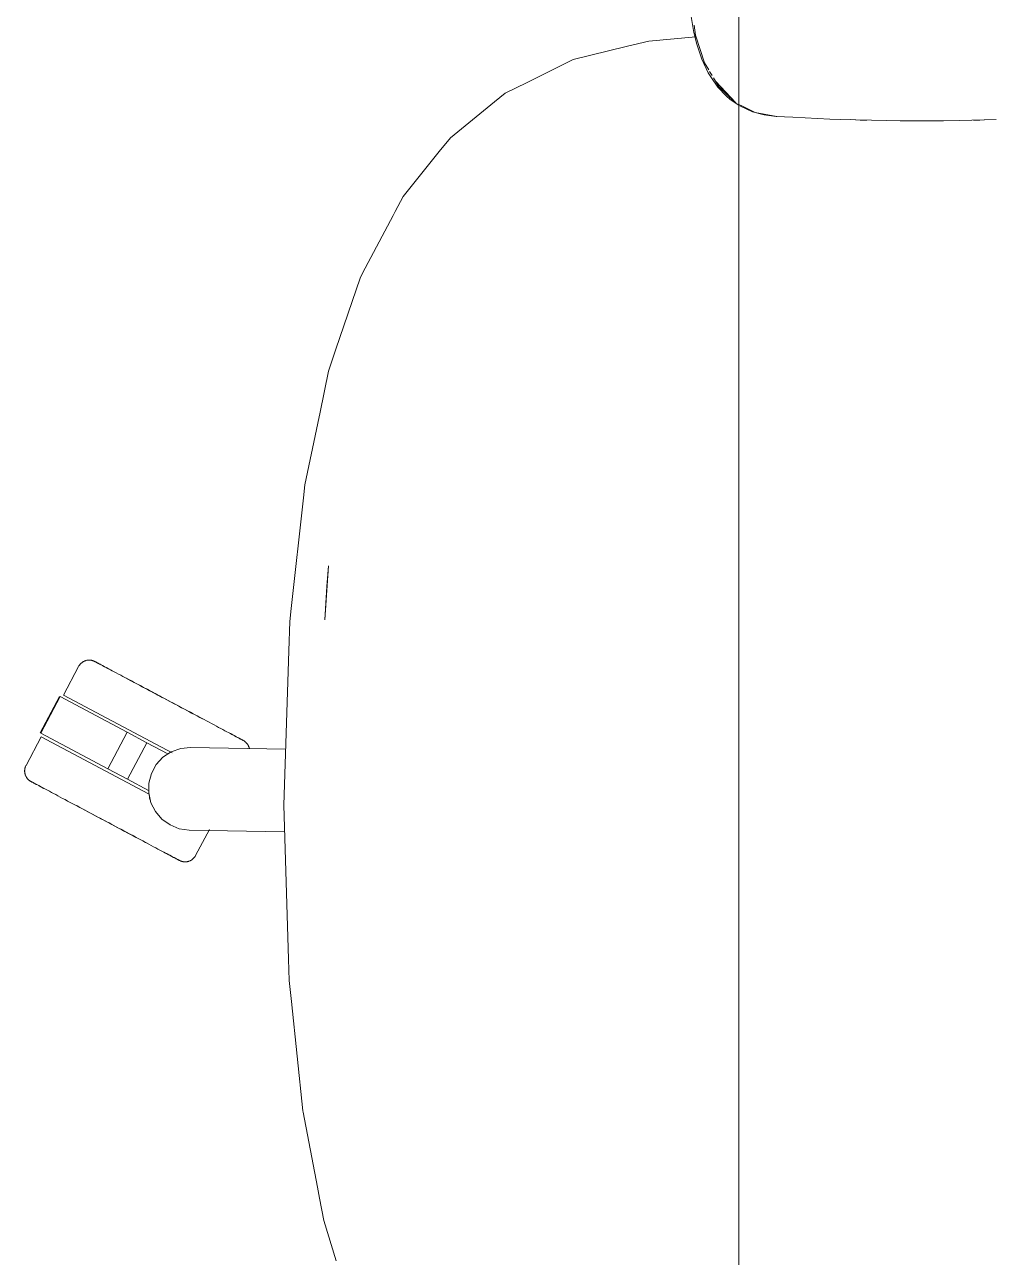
# Model space of a CAD drawing. Header units: millimetres. Extents: x 155927 to 295199, y -4084 to 97293.
# Drawn here: x 218714.7 to 219041.6, y 18278.8 to 18696 of the extents above; entities that cross this region are included whole.
import ezdxf

# ---------------------------------------------------------------- set-up
doc = ezdxf.new("R2010")
doc.units = ezdxf.units.MM
doc.header["$MEASUREMENT"] = 0
doc.layers.add('G-IMPT', color=8, linetype='CONTINUOUS', lineweight=9)
doc.layers.add('I-FURN', color=8, linetype='CONTINUOUS', lineweight=9)

msp = doc.modelspace()

# ---------------------------------------------------------------- linework, layer by layer
at = {"layer": 'G-IMPT'}
for p, q in [((218941.22, 18693.3), (218940.1, 18700.07)), ((218942.2, 18689.38), (218941.22, 18693.3)), ((218941.31, 18695.75), (218941.77, 18692.46)), ((218918.36, 18688.52), (218920.74, 18689.1)), ((218926.03, 18690.4), (218920.74, 18689.1)), ((218941.9, 18691.84), (218926.03, 18690.4)), ((218941.77, 18692.46), (218944.8, 18683.07)), ((218942.2, 18689.38), (218943.94, 18684.29)), ((218900.42, 18684.12), (218918.36, 18688.52)), ((218896.06, 18681.97), (218884.59, 18676.32)), ((218896.06, 18681.97), (218900.42, 18684.12)), ((218943.94, 18684.29), (218946.14, 18679.65)), ((218944.8, 18683.07), (218946.27, 18680.62)), ((218946.14, 18679.65), (218946.95, 18678.28)), ((218946.55, 18680.15), (218947.41, 18678.71)), ((218949.39, 18674.82), (218946.95, 18678.28)), ((218947.88, 18677.92), (218949.76, 18674.77)), ((218948.57, 18676.86), (218955.47, 18669.47)), ((218948.57, 18676.86), (218949.85, 18675.39)), ((218873.77, 18669.82), (218877.43, 18672.8)), ((218877.43, 18672.8), (218884.59, 18676.32)), ((218952.26, 18671.78), (218949.39, 18674.82)), ((218949.76, 18674.77), (218955.47, 18669.47)), ((218949.98, 18675.23), (218953.06, 18671.7)), ((218873.77, 18669.82), (218858.82, 18657.65)), ((218952.26, 18671.78), (218953.58, 18670.64)), ((218955.47, 18669.47), (218953.06, 18671.7)), ((218956.44, 18668.69), (218953.58, 18670.64)), ((218957.71, 18668.36), (218956.44, 18668.99)), ((218956.8, 18668.44), (218961.13, 18666.45)), ((218957.71, 18668.36), (218961.97, 18666.26)), ((218965.08, 18665.39), (218961.13, 18666.45)), ((218961.97, 18666.26), (218969.31, 18664.89)), ((218969.09, 18664.89), (218965.08, 18665.39)), ((218974.75, 18664.61), (218969.09, 18664.89)), ((218974.75, 18664.61), (218987.31, 18663.99)), ((218990.86, 18663.87), (218987.31, 18663.99)), ((219006.53, 18663.49), (218990.86, 18663.87)), ((218994.26, 18663.81), (218997.58, 18663.66)), ((218999.8, 18663.66), (218997.58, 18663.66)), ((219006.53, 18663.49), (219011.04, 18663.44)), ((219011.04, 18663.44), (219025.75, 18663.44)), ((219031.22, 18663.52), (219025.75, 18663.44)), ((219031.22, 18663.52), (219043.53, 18663.81)), ((219038, 18663.65), (219035.92, 18663.65)), ((219039.66, 18663.73), (219038, 18663.65)), ((218858.82, 18657.65), (218855.06, 18652.99)), ((218842.86, 18637.85), (218855.06, 18652.99)), ((218842.86, 18637.85), (218840.15, 18632.72)), ((218839.42, 18631.35), (218829.12, 18611.84)), ((218839.42, 18631.35), (218840.15, 18632.72)), ((218820.1, 18586.09), (218828.25, 18610.18)), ((218829.12, 18611.84), (218828.25, 18610.18)), ((218820.1, 18586.09), (218817.58, 18578.65)), ((218814.71, 18564.83), (218817.58, 18578.65)), ((218813.95, 18561.15), (218814.71, 18564.83)), ((218813.95, 18561.15), (218809.6, 18540.21)), ((218809.6, 18540.21), (218809.11, 18535.79)), ((218804.98, 18498.35), (218809.11, 18535.79)), ((218816.38, 18494.51), (218817.63, 18512.79)), ((218817.63, 18512.79), (218817.02, 18505.85)), ((218816.38, 18494.51), (218817.02, 18505.85)), ((218804.98, 18498.35), (218804.5, 18493.98)), ((218804.18, 18484.03), (218804.5, 18493.98)), ((218804.18, 18484.03), (218802.47, 18431.85)), ((218802.47, 18431.85), (218804.09, 18379.69)), ((218804.09, 18379.69), (218804.32, 18372.43)), ((218805.05, 18365.36), (218804.32, 18372.43)), ((218808.87, 18328.37), (218805.05, 18365.36)), ((218808.87, 18328.37), (218808.96, 18327.91)), ((218813.83, 18302.53), (218808.96, 18327.91)), ((218813.83, 18302.53), (218814.53, 18298.86)), ((218815.99, 18291.26), (218814.53, 18298.86)), ((218820.18, 18277.65), (218815.99, 18291.26))]:
    msp.add_line(p, q, dxfattribs=at)
at = {"layer": 'I-FURN'}
for p, q in [((218956.44, 17874.09), (218956.44, 19874.09)), ((218956.44, 19874.09), (218956.44, 17874.09)), ((218734.71, 18480.46), (218734.86, 18480.53)), ((218734.86, 18480.53), (218735, 18480.6)), ((218735, 18480.6), (218735.15, 18480.66)), ((218735.15, 18480.66), (218735.31, 18480.71)), ((218735.31, 18480.71), (218735.46, 18480.76)), ((218735.46, 18480.76), (218735.61, 18480.8)), ((218735.61, 18480.8), (218735.77, 18480.84)), ((218735.77, 18480.84), (218735.93, 18480.87)), ((218735.93, 18480.87), (218736.09, 18480.89)), ((218736.09, 18480.89), (218736.25, 18480.91)), ((218736.25, 18480.91), (218736.41, 18480.92)), ((218736.41, 18480.92), (218736.57, 18480.92)), ((218736.57, 18480.92), (218736.73, 18480.92)), ((218736.73, 18480.92), (218736.89, 18480.91)), ((218736.89, 18480.91), (218737.06, 18480.89)), ((218737.06, 18480.89), (218737.21, 18480.87)), ((218737.21, 18480.87), (218737.37, 18480.84)), ((218737.37, 18480.84), (218737.53, 18480.81)), ((218737.53, 18480.81), (218737.69, 18480.76)), ((218737.69, 18480.76), (218737.84, 18480.72)), ((218737.84, 18480.72), (218737.99, 18480.66)), ((218737.99, 18480.66), (218738.14, 18480.6)), ((218738.14, 18480.6), (218738.29, 18480.54)), ((218738.29, 18480.54), (218738.43, 18480.47)), ((218733.02, 18478.78), (218727.87, 18469.09)), ((218733.02, 18478.78), (218733.1, 18478.92)), ((218733.1, 18478.92), (218733.19, 18479.06)), ((218733.19, 18479.06), (218733.27, 18479.19)), ((218733.27, 18479.19), (218733.37, 18479.32)), ((218733.37, 18479.32), (218733.47, 18479.45)), ((218733.47, 18479.45), (218733.57, 18479.57)), ((218733.57, 18479.57), (218733.68, 18479.69)), ((218733.68, 18479.69), (218733.8, 18479.8)), ((218733.8, 18479.8), (218733.92, 18479.91)), ((218733.92, 18479.91), (218734.04, 18480.02)), ((218734.04, 18480.02), (218734.17, 18480.12)), ((218734.17, 18480.12), (218734.3, 18480.21)), ((218734.3, 18480.21), (218734.43, 18480.3)), ((218734.43, 18480.3), (218734.57, 18480.38)), ((218734.57, 18480.38), (218734.71, 18480.46)), ((218738.43, 18480.47), (218738.47, 18480.45)), ((218738.47, 18480.45), (218738.49, 18480.44)), ((218738.48, 18480.44), (218738.47, 18480.45)), ((218738.52, 18480.42), (218738.48, 18480.44)), ((218738.49, 18480.44), (218738.55, 18480.4)), ((218738.6, 18480.38), (218738.52, 18480.42)), ((218738.55, 18480.4), (218738.65, 18480.35)), ((218738.72, 18480.31), (218738.6, 18480.38)), ((218738.65, 18480.35), (218738.79, 18480.28)), ((218738.89, 18480.23), (218738.72, 18480.31)), ((218738.79, 18480.28), (218738.97, 18480.18)), ((218739.09, 18480.12), (218738.89, 18480.23)), ((218738.97, 18480.18), (218739.19, 18480.06)), ((218739.33, 18479.99), (218739.09, 18480.12)), ((218739.19, 18480.06), (218739.45, 18479.93)), ((218739.61, 18479.84), (218739.33, 18479.99)), ((218739.45, 18479.93), (218739.75, 18479.77)), ((218739.93, 18479.67), (218739.61, 18479.84)), ((218739.75, 18479.77), (218740.08, 18479.59)), ((218740.28, 18479.49), (218739.93, 18479.67)), ((218740.08, 18479.59), (218740.46, 18479.39)), ((218740.67, 18479.28), (218740.28, 18479.49)), ((218740.46, 18479.39), (218740.87, 18479.17)), ((218741.1, 18479.05), (218740.67, 18479.28)), ((218740.87, 18479.17), (218741.31, 18478.94)), ((218741.57, 18478.8), (218741.1, 18479.05)), ((218741.31, 18478.94), (218741.8, 18478.68)), ((218742.07, 18478.53), (218741.57, 18478.8)), ((218741.8, 18478.68), (218742.31, 18478.41)), ((218742.61, 18478.25), (218742.07, 18478.53)), ((218742.31, 18478.41), (218742.86, 18478.11)), ((218743.17, 18477.95), (218742.61, 18478.25)), ((218742.86, 18478.11), (218743.45, 18477.8)), ((218743.78, 18477.63), (218743.17, 18477.95)), ((218744.41, 18477.29), (218743.78, 18477.63)), ((218745.07, 18476.94), (218744.41, 18477.29)), ((218745.77, 18476.57), (218745.07, 18476.94)), ((218746.49, 18476.18), (218745.77, 18476.57)), ((218747.24, 18475.79), (218746.49, 18476.18)), ((218748.02, 18475.37), (218747.24, 18475.79)), ((218748.82, 18474.95), (218748.02, 18475.37)), ((218749.64, 18474.51), (218748.82, 18474.95)), ((218749.19, 18474.75), (218750.03, 18474.3)), ((218750.49, 18474.06), (218749.64, 18474.51)), ((218750.03, 18474.3), (218750.89, 18473.85)), ((218751.36, 18473.6), (218750.49, 18474.06)), ((218750.89, 18473.85), (218751.76, 18473.38)), ((218752.24, 18473.12), (218751.36, 18473.6)), ((218751.76, 18473.38), (218752.66, 18472.9)), ((218753.15, 18472.64), (218752.24, 18473.12)), ((218752.66, 18472.9), (218753.57, 18472.42)), ((218754.07, 18472.15), (218753.15, 18472.64)), ((218753.57, 18472.42), (218754.5, 18471.92)), ((218755.01, 18471.65), (218754.07, 18472.15)), ((218726.58, 18468.65), (218720.01, 18456.29)), ((218720.18, 18456.2), (218726.75, 18468.56)), ((218726.75, 18468.56), (218749.46, 18456.48)), ((218764.62, 18449.55), (218727.87, 18469.09)), ((218754.5, 18471.92), (218755.45, 18471.42)), ((218755.96, 18471.15), (218755.01, 18471.65)), ((218755.45, 18471.42), (218756.4, 18470.91)), ((218756.92, 18470.64), (218755.96, 18471.15)), ((218756.4, 18470.91), (218757.37, 18470.4)), ((218757.9, 18470.12), (218756.92, 18470.64)), ((218757.37, 18470.4), (218758.35, 18469.88)), ((218758.88, 18469.59), (218757.9, 18470.12)), ((218758.35, 18469.88), (218759.34, 18469.35)), ((218759.87, 18469.07), (218758.88, 18469.59)), ((218759.34, 18469.35), (218760.33, 18468.82)), ((218760.87, 18468.54), (218759.87, 18469.07)), ((218760.33, 18468.82), (218761.33, 18468.29)), ((218761.87, 18468.01), (218760.87, 18468.54)), ((218761.33, 18468.29), (218762.33, 18467.76)), ((218762.88, 18467.47), (218761.87, 18468.01)), ((218762.33, 18467.76), (218763.34, 18467.23)), ((218763.88, 18466.94), (218762.88, 18467.47)), ((218763.34, 18467.23), (218764.34, 18466.69)), ((218764.89, 18466.4), (218763.88, 18466.94)), ((218764.34, 18466.69), (218765.35, 18466.16)), ((218765.89, 18465.87), (218764.89, 18466.4)), ((218765.35, 18466.16), (218766.35, 18465.62)), ((218766.89, 18465.34), (218765.89, 18465.87)), ((218766.35, 18465.62), (218767.35, 18465.09)), ((218767.88, 18464.81), (218766.89, 18465.34)), ((218767.35, 18465.09), (218768.34, 18464.57)), ((218768.87, 18464.28), (218767.88, 18464.81)), ((218768.34, 18464.57), (218769.32, 18464.04)), ((218769.85, 18463.76), (218768.87, 18464.28)), ((218769.32, 18464.04), (218770.3, 18463.53)), ((218770.82, 18463.25), (218769.85, 18463.76)), ((218770.3, 18463.53), (218771.26, 18463.01)), ((218771.77, 18462.74), (218770.82, 18463.25)), ((218771.26, 18463.01), (218772.21, 18462.51)), ((218772.72, 18462.24), (218771.77, 18462.74)), ((218772.21, 18462.51), (218773.15, 18462.01)), ((218773.65, 18461.74), (218772.72, 18462.24)), ((218773.15, 18462.01), (218774.07, 18461.52)), ((218774.56, 18461.26), (218773.65, 18461.74)), ((218774.07, 18461.52), (218774.98, 18461.04)), ((218775.46, 18460.78), (218774.56, 18461.26)), ((218776.34, 18460.32), (218775.46, 18460.78)), ((218777.19, 18459.86), (218776.34, 18460.32)), ((218778.03, 18459.42), (218777.19, 18459.86)), ((218742.89, 18444.12), (218720.18, 18456.2)), ((218742.89, 18444.12), (218749.46, 18456.48)), ((218749.46, 18456.48), (218756.1, 18452.95)), ((218778.84, 18458.98), (218778.03, 18459.42)), ((218779.63, 18458.57), (218778.84, 18458.98)), ((218780.39, 18458.16), (218779.63, 18458.57)), ((218781.12, 18457.77), (218780.39, 18458.16)), ((218781.83, 18457.39), (218781.12, 18457.77)), ((218782.51, 18457.03), (218781.83, 18457.39)), ((218783.16, 18456.69), (218782.51, 18457.03)), ((218783.77, 18456.36), (218783.16, 18456.69)), ((218784.36, 18456.05), (218783.77, 18456.36)), ((218784.05, 18456.22), (218784.61, 18455.91)), ((218784.91, 18455.76), (218784.36, 18456.05)), ((218784.61, 18455.91), (218785.15, 18455.63)), ((218785.42, 18455.48), (218784.91, 18455.76)), ((218785.15, 18455.63), (218785.65, 18455.36)), ((218785.91, 18455.23), (218785.42, 18455.48)), ((218720.36, 18454.97), (218715.21, 18445.28)), ((218756.63, 18435.68), (218720.36, 18454.97)), ((218749.53, 18440.59), (218756.1, 18452.95)), ((218756.1, 18452.95), (218763.24, 18449.16)), ((218767.55, 18451.02), (218770.9, 18451.37)), ((218770.9, 18451.37), (218803.09, 18450.81)), ((218785.65, 18455.36), (218786.12, 18455.11)), ((218786.35, 18454.99), (218785.91, 18455.23)), ((218786.12, 18455.11), (218786.55, 18454.89)), ((218786.76, 18454.77), (218786.35, 18454.99)), ((218786.55, 18454.89), (218786.94, 18454.68)), ((218787.14, 18454.57), (218786.76, 18454.77)), ((218786.94, 18454.68), (218787.3, 18454.49)), ((218787.47, 18454.39), (218787.14, 18454.57)), ((218787.3, 18454.49), (218787.61, 18454.32)), ((218787.77, 18454.24), (218787.47, 18454.39)), ((218787.61, 18454.32), (218787.89, 18454.17)), ((218788.03, 18454.1), (218787.77, 18454.24)), ((218787.89, 18454.17), (218788.13, 18454.04)), ((218788.25, 18453.98), (218788.03, 18454.1)), ((218788.13, 18454.04), (218788.33, 18453.94)), ((218788.43, 18453.89), (218788.25, 18453.98)), ((218788.33, 18453.94), (218788.5, 18453.85)), ((218788.57, 18453.81), (218788.43, 18453.89)), ((218788.5, 18453.85), (218788.62, 18453.78)), ((218788.67, 18453.76), (218788.57, 18453.81)), ((218788.62, 18453.78), (218788.7, 18453.74)), ((218788.73, 18453.73), (218788.67, 18453.76)), ((218788.7, 18453.74), (218788.74, 18453.72)), ((218788.75, 18453.72), (218788.73, 18453.73)), ((218788.74, 18453.72), (218788.75, 18453.72)), ((218788.75, 18453.72), (218788.89, 18453.64)), ((218788.89, 18453.64), (218789.03, 18453.55)), ((218789.03, 18453.55), (218789.16, 18453.46)), ((218789.16, 18453.46), (218789.29, 18453.37)), ((218789.29, 18453.37), (218789.42, 18453.27)), ((218789.42, 18453.27), (218789.54, 18453.16)), ((218789.54, 18453.16), (218789.66, 18453.05)), ((218789.66, 18453.05), (218789.77, 18452.94)), ((218789.77, 18452.94), (218789.88, 18452.82)), ((218789.88, 18452.82), (218789.98, 18452.7)), ((218789.98, 18452.7), (218790.08, 18452.57)), ((218790.08, 18452.57), (218790.18, 18452.44)), ((218790.18, 18452.44), (218790.27, 18452.3)), ((218790.27, 18452.3), (218790.35, 18452.17)), ((218790.35, 18452.17), (218790.43, 18452.03)), ((218790.43, 18452.03), (218790.5, 18451.88)), ((218790.5, 18451.88), (218790.56, 18451.73)), ((218790.56, 18451.73), (218790.62, 18451.58)), ((218790.62, 18451.58), (218790.68, 18451.43)), ((218790.68, 18451.43), (218790.73, 18451.28)), ((218790.73, 18451.28), (218790.77, 18451.12)), ((218759.28, 18445.53), (218761.56, 18448.02)), ((218761.56, 18448.02), (218764.37, 18449.88)), ((218764.37, 18449.88), (218767.55, 18451.02)), ((218790.77, 18451.12), (218790.8, 18450.97)), ((218714.74, 18443.54), (218714.75, 18443.7)), ((218714.74, 18443.38), (218714.74, 18443.54)), ((218714.74, 18443.22), (218714.74, 18443.38)), ((218714.75, 18443.06), (218714.74, 18443.22)), ((218714.75, 18443.7), (218714.77, 18443.86)), ((218714.77, 18442.9), (218714.75, 18443.06)), ((218714.77, 18443.86), (218714.79, 18444.02)), ((218714.79, 18444.02), (218714.82, 18444.18)), ((218714.82, 18444.18), (218714.85, 18444.34)), ((218714.85, 18444.34), (218714.89, 18444.5)), ((218714.89, 18444.5), (218714.94, 18444.65)), ((218714.94, 18444.65), (218714.99, 18444.8)), ((218714.99, 18444.8), (218715.05, 18444.95)), ((218715.05, 18444.95), (218715.12, 18445.1)), ((218715.12, 18445.1), (218715.19, 18445.24)), ((218715.19, 18445.24), (218715.21, 18445.28)), ((218749.53, 18440.59), (218742.89, 18444.12)), ((218757.66, 18442.57), (218759.28, 18445.53)), ((218714.79, 18442.74), (218714.77, 18442.9)), ((218714.82, 18442.58), (218714.79, 18442.74)), ((218714.86, 18442.42), (218714.82, 18442.58)), ((218714.9, 18442.27), (218714.86, 18442.42)), ((218714.95, 18442.11), (218714.9, 18442.27)), ((218715, 18441.96), (218714.95, 18442.11)), ((218715.06, 18441.81), (218715, 18441.96)), ((218715.13, 18441.67), (218715.06, 18441.81)), ((218715.2, 18441.52), (218715.13, 18441.67)), ((218715.28, 18441.38), (218715.2, 18441.52)), ((218715.36, 18441.24), (218715.28, 18441.38)), ((218715.45, 18441.11), (218715.36, 18441.24)), ((218715.54, 18440.98), (218715.45, 18441.11)), ((218715.64, 18440.85), (218715.54, 18440.98)), ((218715.75, 18440.73), (218715.64, 18440.85)), ((218715.85, 18440.61), (218715.75, 18440.73)), ((218715.97, 18440.49), (218715.85, 18440.61)), ((218716.09, 18440.38), (218715.97, 18440.49)), ((218716.21, 18440.28), (218716.09, 18440.38)), ((218716.33, 18440.18), (218716.21, 18440.28)), ((218716.47, 18440.08), (218716.33, 18440.18)), ((218716.6, 18439.99), (218716.47, 18440.08)), ((218716.74, 18439.91), (218716.6, 18439.99)), ((218716.88, 18439.83), (218716.74, 18439.91)), ((218716.93, 18439.81), (218716.88, 18439.83)), ((218716.88, 18439.83), (218716.88, 18439.83)), ((218716.88, 18439.83), (218716.9, 18439.82)), ((218716.9, 18439.82), (218716.96, 18439.79)), ((218717.01, 18439.76), (218716.93, 18439.81)), ((218716.96, 18439.79), (218717.06, 18439.74)), ((218717.13, 18439.7), (218717.01, 18439.76)), ((218717.06, 18439.74), (218717.2, 18439.66)), ((218717.29, 18439.61), (218717.13, 18439.7)), ((218717.2, 18439.66), (218717.38, 18439.56)), ((218717.49, 18439.5), (218717.29, 18439.61)), ((218717.38, 18439.56), (218717.6, 18439.45)), ((218717.73, 18439.38), (218717.49, 18439.5)), ((218717.6, 18439.45), (218717.86, 18439.31)), ((218718.01, 18439.23), (218717.73, 18439.38)), ((218717.86, 18439.31), (218718.15, 18439.15)), ((218718.33, 18439.06), (218718.01, 18439.23)), ((218718.15, 18439.15), (218718.49, 18438.97)), ((218718.69, 18438.87), (218718.33, 18439.06)), ((218718.49, 18438.97), (218718.86, 18438.78)), ((218719.08, 18438.66), (218718.69, 18438.87)), ((218718.86, 18438.78), (218719.27, 18438.56)), ((218756.67, 18436.79), (218749.53, 18440.59)), ((218756.74, 18435.94), (218756.8, 18439.31)), ((218756.8, 18439.31), (218757.66, 18442.57)), ((218719.51, 18438.43), (218719.08, 18438.66)), ((218719.27, 18438.56), (218719.72, 18438.32)), ((218719.97, 18438.18), (218719.51, 18438.43)), ((218719.72, 18438.32), (218720.2, 18438.06)), ((218720.47, 18437.92), (218719.97, 18438.18)), ((218720.2, 18438.06), (218720.72, 18437.79)), ((218721.01, 18437.63), (218720.47, 18437.92)), ((218720.72, 18437.79), (218721.27, 18437.5)), ((218721.58, 18437.33), (218721.01, 18437.63)), ((218721.27, 18437.5), (218721.85, 18437.19)), ((218721.85, 18437.19), (218722.47, 18436.86)), ((218722.47, 18436.86), (218723.12, 18436.51)), ((218723.12, 18436.51), (218723.79, 18436.15)), ((218723.79, 18436.15), (218724.5, 18435.78)), ((218724.5, 18435.78), (218725.24, 18435.39)), ((218725.24, 18435.39), (218726, 18434.98)), ((218726, 18434.98), (218726.79, 18434.56)), ((218757.49, 18432.65), (218756.74, 18435.94)), ((218726.79, 18434.56), (218727.6, 18434.13)), ((218727.6, 18434.13), (218728.43, 18433.69)), ((218728.43, 18433.69), (218729.29, 18433.23)), ((218729.29, 18433.23), (218730.17, 18432.77)), ((218730.17, 18432.77), (218731.06, 18432.29)), ((218731.55, 18432.03), (218730.65, 18432.51)), ((218731.06, 18432.29), (218731.98, 18431.8)), ((218732.48, 18431.54), (218731.55, 18432.03)), ((218731.98, 18431.8), (218732.91, 18431.31)), ((218733.41, 18431.04), (218732.48, 18431.54)), ((218732.91, 18431.31), (218733.85, 18430.81)), ((218734.37, 18430.53), (218733.41, 18431.04)), ((218733.85, 18430.81), (218734.81, 18430.3)), ((218735.33, 18430.02), (218734.37, 18430.53)), ((218759.01, 18429.63), (218757.49, 18432.65)), ((218734.81, 18430.3), (218735.78, 18429.78)), ((218736.3, 18429.5), (218735.33, 18430.02)), ((218735.78, 18429.78), (218736.75, 18429.26)), ((218737.29, 18428.98), (218736.3, 18429.5)), ((218736.75, 18429.26), (218737.74, 18428.74)), ((218738.28, 18428.45), (218737.29, 18428.98)), ((218737.74, 18428.74), (218738.74, 18428.21)), ((218739.28, 18427.92), (218738.28, 18428.45)), ((218738.74, 18428.21), (218739.74, 18427.68)), ((218740.28, 18427.39), (218739.28, 18427.92)), ((218739.74, 18427.68), (218740.74, 18427.14)), ((218741.28, 18426.86), (218740.28, 18427.39)), ((218740.74, 18427.14), (218741.74, 18426.61)), ((218742.29, 18426.32), (218741.28, 18426.86)), ((218741.74, 18426.61), (218742.75, 18426.08)), ((218743.29, 18425.79), (218742.29, 18426.32)), ((218761.2, 18427.07), (218759.01, 18429.63)), ((218763.94, 18425.11), (218761.2, 18427.07)), ((218742.75, 18426.08), (218743.75, 18425.54)), ((218744.29, 18425.25), (218743.29, 18425.79)), ((218743.75, 18425.54), (218744.75, 18425.01)), ((218745.29, 18424.72), (218744.29, 18425.25)), ((218744.75, 18425.01), (218745.75, 18424.48)), ((218746.29, 18424.19), (218745.29, 18424.72)), ((218745.75, 18424.48), (218746.74, 18423.95)), ((218747.27, 18423.67), (218746.29, 18424.19)), ((218746.74, 18423.95), (218747.73, 18423.43)), ((218748.25, 18423.15), (218747.27, 18423.67)), ((218747.73, 18423.43), (218748.7, 18422.91)), ((218749.22, 18422.63), (218748.25, 18423.15)), ((218748.7, 18422.91), (218749.66, 18422.4)), ((218750.18, 18422.12), (218749.22, 18422.63)), ((218749.66, 18422.4), (218750.62, 18421.89)), ((218751.12, 18421.62), (218750.18, 18422.12)), ((218767.07, 18423.85), (218763.94, 18425.11)), ((218770.41, 18423.39), (218767.07, 18423.85)), ((218802.75, 18422.83), (218770.41, 18423.39)), ((218772.6, 18414.77), (218777.3, 18423.61)), ((218750.62, 18421.89), (218751.55, 18421.39)), ((218752.05, 18421.13), (218751.12, 18421.62)), ((218751.55, 18421.39), (218752.48, 18420.9)), ((218752.97, 18420.64), (218752.05, 18421.13)), ((218752.48, 18420.9), (218753.38, 18420.42)), ((218753.86, 18420.17), (218752.97, 18420.64)), ((218753.38, 18420.42), (218754.27, 18419.95)), ((218754.74, 18419.7), (218753.86, 18420.17)), ((218754.27, 18419.95), (218755.14, 18419.49)), ((218755.6, 18419.24), (218754.74, 18419.7)), ((218755.14, 18419.49), (218755.98, 18419.04)), ((218756.43, 18418.8), (218755.6, 18419.24)), ((218755.98, 18419.04), (218756.81, 18418.6)), ((218756.81, 18418.6), (218757.61, 18418.17)), ((218757.61, 18418.17), (218758.38, 18417.76)), ((218758.38, 18417.76), (218759.13, 18417.36)), ((218759.13, 18417.36), (218759.86, 18416.98)), ((218759.86, 18416.98), (218760.55, 18416.61)), ((218760.55, 18416.61), (218761.21, 18416.26)), ((218761.21, 18416.26), (218761.85, 18415.92)), ((218761.85, 18415.92), (218762.45, 18415.6)), ((218762.76, 18415.43), (218762.18, 18415.74)), ((218762.45, 18415.6), (218763.02, 18415.3)), ((218763.31, 18415.14), (218762.76, 18415.43)), ((218763.02, 18415.3), (218763.55, 18415.01)), ((218763.83, 18414.87), (218763.31, 18415.14)), ((218763.55, 18415.01), (218764.06, 18414.75)), ((218764.31, 18414.61), (218763.83, 18414.87)), ((218764.06, 18414.75), (218764.52, 18414.5)), ((218764.76, 18414.37), (218764.31, 18414.61)), ((218764.52, 18414.5), (218764.95, 18414.27)), ((218765.17, 18414.15), (218764.76, 18414.37)), ((218764.95, 18414.27), (218765.34, 18414.06)), ((218765.54, 18413.96), (218765.17, 18414.15)), ((218765.34, 18414.06), (218765.7, 18413.87)), ((218765.88, 18413.78), (218765.54, 18413.96)), ((218765.7, 18413.87), (218766.02, 18413.7)), ((218766.17, 18413.62), (218765.88, 18413.78)), ((218771.83, 18413.74), (218771.71, 18413.63)), ((218771.94, 18413.86), (218771.83, 18413.74)), ((218772.05, 18413.97), (218771.94, 18413.86)), ((218772.16, 18414.1), (218772.05, 18413.97)), ((218772.26, 18414.22), (218772.16, 18414.1)), ((218772.35, 18414.35), (218772.26, 18414.22)), ((218772.44, 18414.49), (218772.35, 18414.35)), ((218772.52, 18414.63), (218772.44, 18414.49)), ((218772.6, 18414.77), (218772.52, 18414.63)), ((218766.02, 18413.7), (218766.3, 18413.55)), ((218766.43, 18413.48), (218766.17, 18413.62)), ((218766.3, 18413.55), (218766.54, 18413.43)), ((218766.65, 18413.37), (218766.43, 18413.48)), ((218766.54, 18413.43), (218766.74, 18413.32)), ((218766.83, 18413.27), (218766.65, 18413.37)), ((218766.74, 18413.32), (218766.9, 18413.23)), ((218766.97, 18413.2), (218766.83, 18413.27)), ((218766.9, 18413.23), (218767.02, 18413.17)), ((218767.07, 18413.14), (218766.97, 18413.2)), ((218767.02, 18413.17), (218767.1, 18413.13)), ((218767.13, 18413.11), (218767.07, 18413.14)), ((218767.1, 18413.13), (218767.15, 18413.1)), ((218767.15, 18413.1), (218767.13, 18413.11)), ((218767.19, 18413.08), (218767.15, 18413.1)), ((218767.15, 18413.1), (218767.15, 18413.1)), ((218767.34, 18413.01), (218767.19, 18413.08)), ((218767.48, 18412.94), (218767.34, 18413.01)), ((218767.63, 18412.88), (218767.48, 18412.94)), ((218767.78, 18412.83), (218767.63, 18412.88)), ((218767.94, 18412.78), (218767.78, 18412.83)), ((218768.09, 18412.74), (218767.94, 18412.78)), ((218768.25, 18412.71), (218768.09, 18412.74)), ((218768.41, 18412.68), (218768.25, 18412.71)), ((218768.57, 18412.66), (218768.41, 18412.68)), ((218768.73, 18412.64), (218768.57, 18412.66)), ((218768.89, 18412.63), (218768.73, 18412.64)), ((218769.05, 18412.63), (218768.89, 18412.63)), ((218769.21, 18412.63), (218769.05, 18412.63)), ((218769.37, 18412.64), (218769.21, 18412.63)), ((218769.53, 18412.66), (218769.37, 18412.64)), ((218769.69, 18412.68), (218769.53, 18412.66)), ((218769.85, 18412.71), (218769.69, 18412.68)), ((218770.01, 18412.75), (218769.85, 18412.71)), ((218770.17, 18412.79), (218770.01, 18412.75)), ((218770.32, 18412.84), (218770.17, 18412.79)), ((218770.47, 18412.89), (218770.32, 18412.84)), ((218770.62, 18412.95), (218770.47, 18412.89)), ((218770.77, 18413.02), (218770.62, 18412.95)), ((218770.91, 18413.09), (218770.77, 18413.02)), ((218771.05, 18413.17), (218770.91, 18413.09)), ((218771.19, 18413.25), (218771.05, 18413.17)), ((218771.33, 18413.34), (218771.19, 18413.25)), ((218771.46, 18413.43), (218771.33, 18413.34)), ((218771.58, 18413.53), (218771.46, 18413.43)), ((218771.71, 18413.63), (218771.58, 18413.53))]:
    msp.add_line(p, q, dxfattribs=at)
msp.add_arc((218770.47, 18437.38), 13.81, 192.3473, 197.336, dxfattribs=at)
msp.add_open_spline([(218757.15, 18433.74), (218757.03, 18434.16), (218756.96, 18434.6), (218756.9, 18435.03)], degree=3, dxfattribs=at)

doc.saveas('drawing.dxf')
